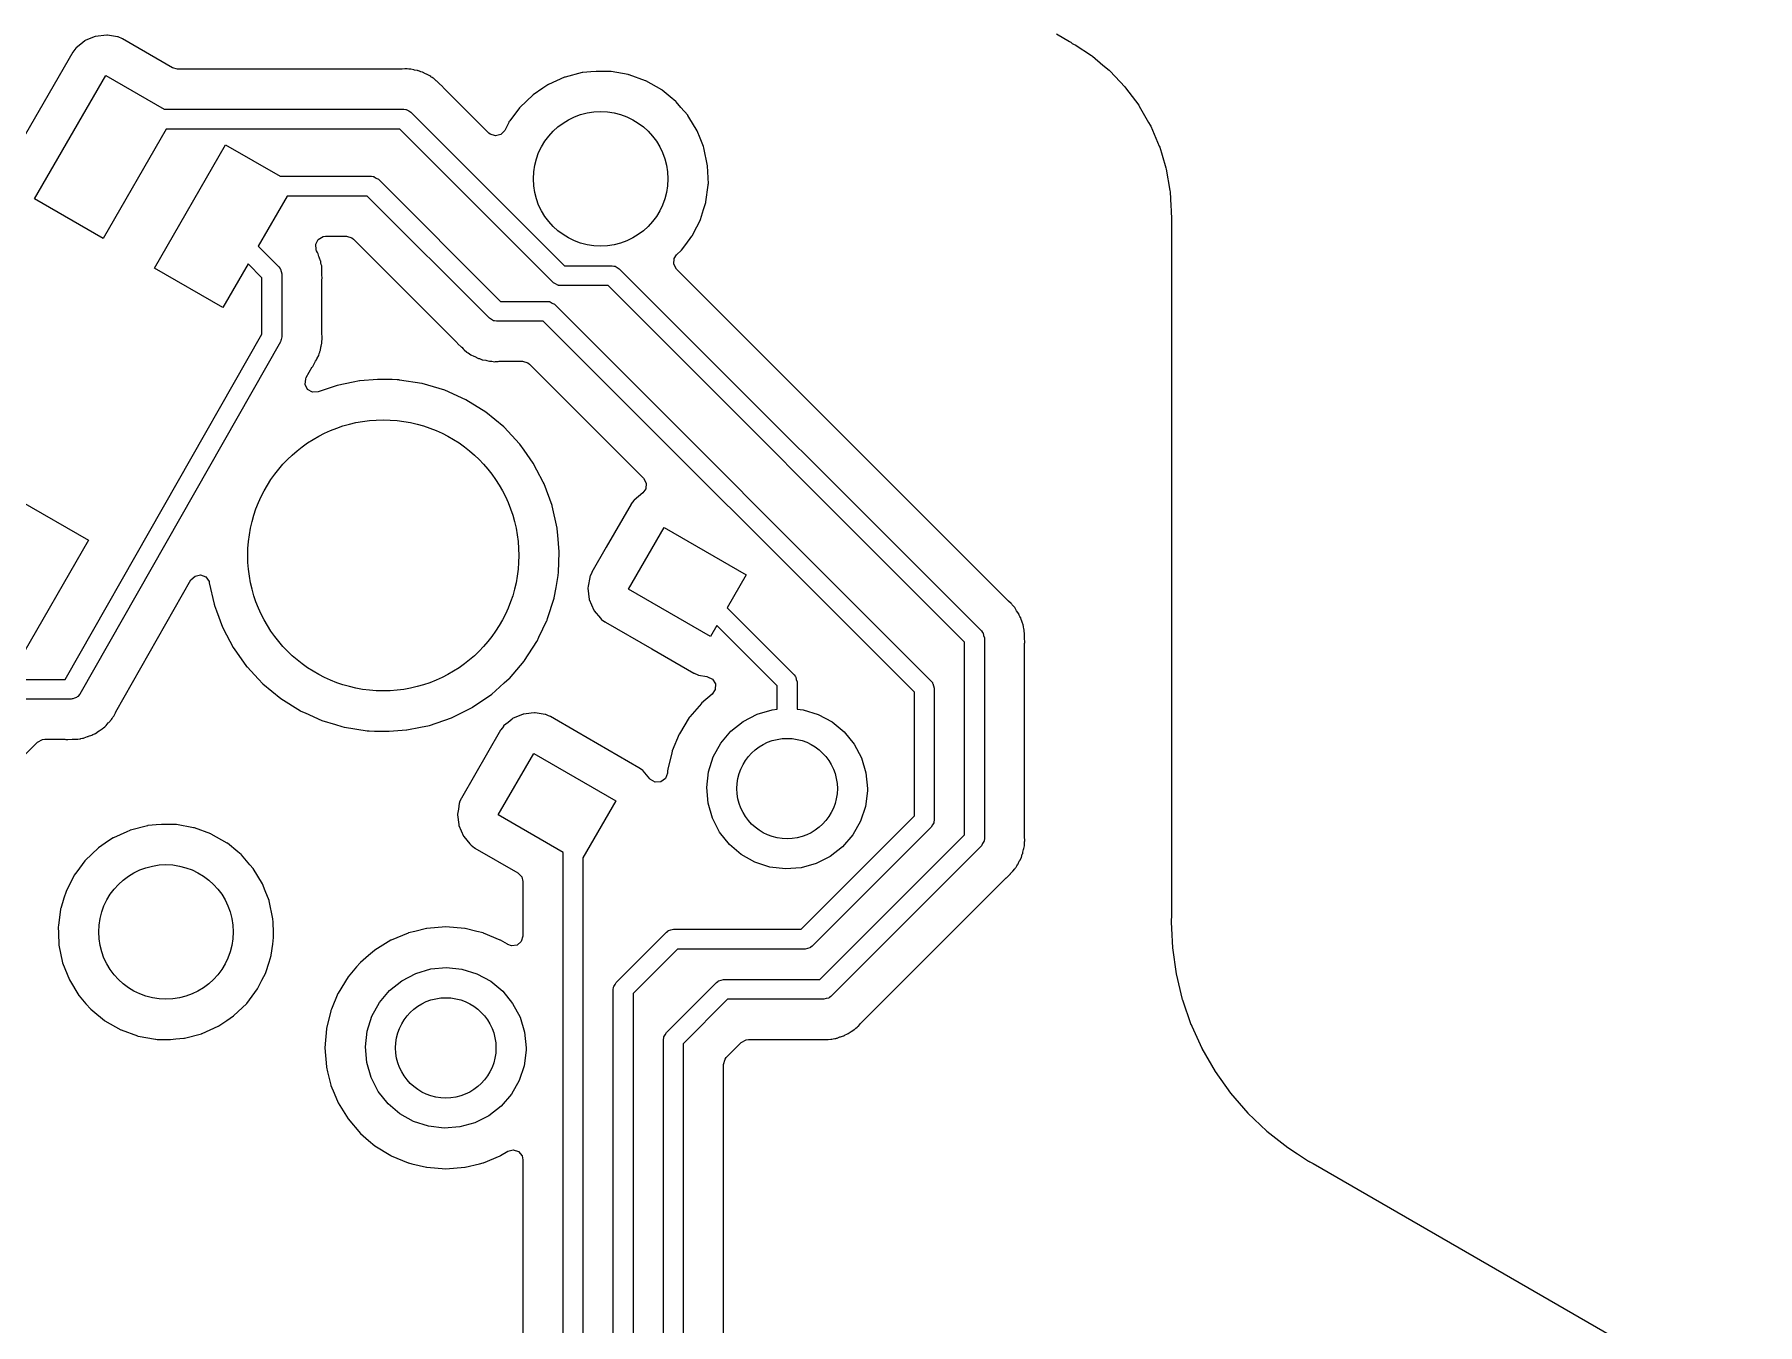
# Model space of a CAD drawing. Extents: x 189 to 319, y -167 to -61.
# Drawn here: x 272.59 to 294.39, y -99.49 to -83.17 of the extents above; entities that cross this region are included whole.
import ezdxf

# ---------------------------------------------------------------- set-up
doc = ezdxf.new("R2010")
doc.units = 0
doc.layers.add('BLACK', color=7, linetype='CONTINUOUS')

msp = doc.modelspace()

# ---------------------------------------------------------------- linework, layer by layer
at = {"layer": 'BLACK', "linetype": 'CONTINUOUS'}
for p, q in [((273.222, -83.2525), (273.172, -83.294)), ((273.23, -83.2489), (273.222, -83.2525)), ((273.341, -83.2017), (273.23, -83.2489)), ((273.23, -83.2489), (273.23, -83.2489)), ((273.356, -83.1952), (273.341, -83.2017)), ((273.501, -83.1778), (273.356, -83.1952)), ((273.509, -83.1793), (273.501, -83.1778)), ((273.636, -83.2004), (273.509, -83.1793)), ((273.509, -83.1793), (273.509, -83.1793)), ((273.644, -83.2017), (273.636, -83.2004)), ((273.636, -83.2004), (273.636, -83.2004)), ((273.701, -83.227), (273.644, -83.2017)), ((274.333, -83.5915), (273.701, -83.227)), ((285.519, -83.1636), (285.683, -83.2585)), ((285.683, -83.2585), (285.699, -83.2694)), ((285.699, -83.2694), (285.718, -83.2845)), ((273.073, -83.3955), (272.22, -84.8717)), ((273.11, -83.345), (273.073, -83.3955)), ((273.116, -83.34), (273.11, -83.345)), ((273.172, -83.294), (273.116, -83.34)), ((273.116, -83.34), (273.116, -83.34)), ((285.718, -83.2845), (285.726, -83.2879)), ((285.726, -83.2879), (285.726, -83.2879)), ((285.726, -83.2879), (285.734, -83.2913)), ((285.734, -83.2913), (285.755, -83.3024)), ((285.755, -83.3024), (285.962, -83.4383)), ((285.962, -83.4383), (285.974, -83.4471)), ((285.974, -83.4471), (286.105, -83.5574)), ((272.589, -85.2503), (273.489, -83.6914)), ((273.489, -83.6914), (274.226, -84.1169)), ((274.396, -83.6084), (274.333, -83.5915)), ((277.226, -83.6084), (274.396, -83.6084)), ((277.238, -83.6078), (277.226, -83.6084)), ((277.274, -83.6044), (277.238, -83.6078)), ((277.282, -83.6037), (277.274, -83.6044)), ((277.29, -83.6049), (277.282, -83.6037)), ((277.302, -83.6068), (277.29, -83.6049)), ((277.322, -83.6084), (277.302, -83.6068)), ((277.342, -83.6084), (277.322, -83.6084)), ((277.35, -83.6104), (277.342, -83.6084)), ((277.385, -83.6194), (277.35, -83.6104)), ((277.35, -83.6104), (277.35, -83.6104)), ((277.396, -83.6218), (277.385, -83.6194)), ((277.432, -83.6275), (277.396, -83.6218)), ((277.44, -83.6287), (277.432, -83.6275)), ((277.432, -83.6275), (277.432, -83.6275)), ((277.447, -83.6319), (277.44, -83.6287)), ((277.459, -83.6368), (277.447, -83.6319)), ((277.447, -83.6319), (277.447, -83.6319)), ((277.477, -83.6432), (277.459, -83.6368)), ((277.497, -83.6482), (277.477, -83.6432)), ((277.536, -83.6695), (277.497, -83.6482)), ((277.546, -83.6747), (277.536, -83.6695)), ((277.58, -83.6891), (277.546, -83.6747)), ((277.587, -83.6923), (277.58, -83.6891)), ((277.58, -83.6891), (277.58, -83.6891)), ((277.603, -83.7043), (277.587, -83.6923)), ((277.603, -83.7047), (277.603, -83.7043)), ((277.62, -83.7155), (277.603, -83.7047)), ((277.63, -83.7215), (277.62, -83.7155)), ((279.292, -83.7122), (279.091, -83.8026)), ((279.297, -83.71), (279.292, -83.7122)), ((279.292, -83.7122), (279.292, -83.7122)), ((279.302, -83.7087), (279.297, -83.71)), ((279.515, -83.6534), (279.302, -83.7087)), ((279.302, -83.7087), (279.302, -83.7087)), ((279.52, -83.6521), (279.515, -83.6534)), ((279.515, -83.6534), (279.515, -83.6534)), ((279.525, -83.6516), (279.52, -83.6521)), ((279.625, -83.6431), (279.525, -83.6516)), ((279.525, -83.6516), (279.525, -83.6516)), ((279.692, -83.6375), (279.625, -83.6431)), ((279.854, -83.6375), (279.692, -83.6375)), ((279.856, -83.6375), (279.854, -83.6375)), ((279.861, -83.6378), (279.856, -83.6375)), ((279.856, -83.6375), (279.856, -83.6375)), ((279.878, -83.6386), (279.861, -83.6378)), ((279.882, -83.6393), (279.878, -83.6386)), ((280.1, -83.6787), (279.882, -83.6393)), ((279.882, -83.6393), (279.882, -83.6393)), ((280.105, -83.6797), (280.1, -83.6787)), ((280.1, -83.6787), (280.1, -83.6787)), ((280.11, -83.6815), (280.105, -83.6797)), ((280.317, -83.7565), (280.11, -83.6815)), ((280.11, -83.6815), (280.11, -83.6815)), ((286.105, -83.5574), (286.185, -83.6239)), ((286.185, -83.6239), (286.195, -83.634)), ((286.195, -83.634), (286.384, -83.8341)), ((277.637, -83.7253), (277.63, -83.7215)), ((277.63, -83.7215), (277.63, -83.7215)), ((277.643, -83.7307), (277.637, -83.7253)), ((277.67, -83.7556), (277.643, -83.7307)), ((277.679, -83.7633), (277.67, -83.7556)), ((277.682, -83.7658), (277.679, -83.7633)), ((277.702, -83.7855), (277.682, -83.7658)), ((277.704, -83.7882), (277.702, -83.7855)), ((277.754, -83.8349), (277.704, -83.7882)), ((277.758, -83.8414), (277.754, -83.8349)), ((277.766, -83.8496), (277.758, -83.8414)), ((278.334, -84.4181), (277.766, -83.8496)), ((278.895, -83.9336), (278.728, -84.0928)), ((279.02, -83.8496), (278.895, -83.9336)), ((279.082, -83.8077), (279.02, -83.8496)), ((279.086, -83.8048), (279.082, -83.8077)), ((279.082, -83.8077), (279.082, -83.8077)), ((279.091, -83.8026), (279.086, -83.8048)), ((280.322, -83.7584), (280.317, -83.7565)), ((280.317, -83.7565), (280.317, -83.7565)), ((280.523, -83.8725), (280.322, -83.7584)), ((280.527, -83.8759), (280.523, -83.8725)), ((280.63, -83.96), (280.527, -83.8759)), ((280.527, -83.8759), (280.527, -83.8759)), ((286.384, -83.8341), (286.393, -83.8453)), ((286.393, -83.8453), (286.558, -84.066)), ((274.226, -84.1169), (277.262, -84.1169)), ((277.262, -84.1169), (277.284, -84.1201)), ((277.284, -84.1201), (277.289, -84.1198)), ((277.289, -84.1198), (277.291, -84.1211)), ((277.291, -84.1211), (277.298, -84.122)), ((277.298, -84.122), (277.323, -84.1387)), ((277.323, -84.1387), (277.35, -84.1535)), ((277.35, -84.1535), (279.294, -86.0973)), ((278.725, -84.0971), (278.603, -84.2617)), ((278.728, -84.0928), (278.725, -84.0971)), ((280.701, -84.0188), (280.63, -83.96)), ((280.705, -84.0228), (280.701, -84.0188)), ((280.765, -84.0928), (280.705, -84.0228)), ((280.705, -84.0228), (280.705, -84.0228)), ((280.852, -84.193), (280.765, -84.0928)), ((286.558, -84.066), (286.566, -84.0782)), ((286.566, -84.0782), (286.684, -84.2827)), ((274.254, -84.3669), (273.455, -85.7503)), ((277.21, -84.3669), (274.254, -84.3669)), ((279.154, -86.3107), (277.21, -84.3669)), ((278.588, -84.2827), (278.536, -84.3861)), ((278.59, -84.2779), (278.588, -84.2827)), ((278.603, -84.2617), (278.59, -84.2779)), ((280.855, -84.1976), (280.852, -84.193)), ((280.867, -84.2176), (280.855, -84.1976)), ((280.855, -84.1976), (280.855, -84.1976)), ((280.972, -84.3902), (280.867, -84.2176)), ((286.684, -84.2827), (286.703, -84.3165)), ((286.703, -84.3165), (286.71, -84.3296)), ((286.71, -84.3296), (286.819, -84.5822)), ((274.104, -86.1253), (275.004, -84.5664)), ((275.004, -84.5664), (275.695, -84.965)), ((278.351, -84.432), (278.334, -84.4181)), ((278.418, -84.4548), (278.351, -84.432)), ((278.487, -84.4377), (278.418, -84.4548)), ((278.536, -84.3861), (278.487, -84.4377)), ((281.009, -84.4836), (280.972, -84.3902)), ((281.051, -84.5889), (281.009, -84.4836)), ((281.057, -84.6048), (281.051, -84.5889)), ((286.819, -84.5822), (286.824, -84.596)), ((281.104, -84.8306), (281.057, -84.6048)), ((286.824, -84.596), (286.855, -84.6988)), ((286.855, -84.6988), (286.903, -84.8595)), ((275.695, -84.965), (276.85, -84.965)), ((276.85, -84.965), (276.872, -84.9682)), ((276.872, -84.9682), (276.876, -84.9679)), ((276.876, -84.9679), (276.879, -84.9692)), ((276.879, -84.9692), (276.885, -84.9701)), ((276.885, -84.9701), (276.911, -84.9868)), ((276.911, -84.9868), (276.938, -85.0016)), ((276.938, -85.0016), (278.483, -86.5468)), ((281.113, -85.0611), (281.104, -84.8306)), ((286.903, -84.8595), (286.903, -84.8595)), ((286.903, -84.8595), (286.906, -84.8738)), ((286.906, -84.8738), (286.954, -85.1447)), ((275.785, -85.215), (275.418, -85.8498)), ((276.798, -85.215), (275.785, -85.215)), ((278.343, -86.7602), (276.798, -85.215)), ((281.082, -85.2898), (281.111, -85.0755)), ((281.111, -85.0755), (281.112, -85.0664)), ((281.112, -85.0664), (281.113, -85.0611)), ((281.112, -85.0664), (281.112, -85.0664)), ((286.954, -85.1447), (286.954, -85.1447)), ((286.954, -85.1447), (286.956, -85.1593)), ((286.956, -85.1593), (286.966, -85.34)), ((273.455, -85.7503), (272.589, -85.2503)), ((281.014, -85.5101), (281.053, -85.3837)), ((281.053, -85.3837), (281.081, -85.2949)), ((281.081, -85.2949), (281.082, -85.2898)), ((281.081, -85.2949), (281.081, -85.2949)), ((286.966, -85.34), (286.97, -85.399)), ((286.968, -85.4257), (286.967, -85.435)), ((286.967, -85.435), (286.968, -85.4439)), ((286.97, -85.399), (286.968, -85.4257)), ((286.968, -85.4439), (286.968, -85.4439)), ((286.968, -85.4439), (286.971, -85.4665)), ((280.91, -85.7158), (280.966, -85.6046)), ((280.966, -85.6046), (281.012, -85.5149)), ((281.012, -85.5149), (281.014, -85.5101)), ((281.012, -85.5149), (281.012, -85.5149)), ((286.971, -85.4665), (286.972, -85.4828)), ((286.972, -85.4828), (286.972, -94.3412)), ((275.418, -85.8498), (275.678, -86.11)), ((276.145, -85.8252), (276.178, -85.7622)), ((276.152, -85.8959), (276.145, -85.8252)), ((276.157, -85.9096), (276.152, -85.8959)), ((276.178, -85.7622), (276.239, -85.7269)), ((276.239, -85.7269), (276.269, -85.7235)), ((276.269, -85.7235), (276.535, -85.7235)), ((276.535, -85.7235), (276.603, -85.7435)), ((276.603, -85.7435), (276.624, -85.7604)), ((276.624, -85.7604), (277.928, -87.064)), ((280.772, -85.9009), (280.827, -85.8272)), ((280.827, -85.8272), (280.906, -85.7201)), ((280.906, -85.7201), (280.91, -85.7158)), ((280.906, -85.7201), (280.906, -85.7201)), ((275.289, -86.0739), (274.97, -86.6253)), ((275.465, -86.2502), (275.289, -86.0739)), ((275.678, -86.11), (275.692, -86.1278)), ((276.166, -85.9274), (276.157, -85.9096)), ((276.176, -85.9448), (276.166, -85.9274)), ((276.186, -85.9783), (276.176, -85.9448)), ((276.188, -85.9873), (276.186, -85.9783)), ((276.192, -85.9985), (276.188, -85.9873)), ((276.206, -86.0322), (276.192, -85.9985)), ((276.208, -86.0396), (276.206, -86.0322)), ((276.209, -86.0474), (276.208, -86.0396)), ((276.211, -86.0597), (276.209, -86.0474)), ((276.215, -86.079), (276.211, -86.0597)), ((276.221, -86.0985), (276.215, -86.079)), ((276.221, -86.1064), (276.221, -86.0985)), ((276.222, -86.1427), (276.221, -86.1064)), ((279.294, -86.0973), (279.897, -86.0973)), ((279.897, -86.0973), (279.919, -86.1005)), ((279.919, -86.1005), (279.924, -86.1001)), ((279.924, -86.1001), (279.926, -86.1015)), ((279.926, -86.1015), (279.933, -86.1024)), ((279.933, -86.1024), (279.959, -86.1191)), ((280.675, -86.0763), (280.681, -86.0055)), ((280.709, -86.1386), (280.675, -86.0763)), ((280.681, -86.0055), (280.712, -85.9583)), ((280.712, -85.9583), (280.772, -85.9009)), ((274.97, -86.6253), (274.104, -86.1253)), ((275.465, -86.9619), (275.465, -86.2502)), ((275.692, -86.1278), (275.695, -86.1309)), ((275.695, -86.1309), (275.696, -86.1336)), ((275.696, -86.1336), (275.7, -86.1387)), ((275.7, -86.1387), (275.706, -86.1688)), ((275.706, -86.1688), (275.715, -86.1984)), ((275.715, -86.1984), (275.715, -86.995)), ((276.223, -86.1545), (276.222, -86.1427)), ((276.224, -86.1585), (276.223, -86.1545)), ((276.224, -86.1864), (276.224, -86.1585)), ((276.224, -86.1904), (276.224, -86.1864)), ((276.224, -86.2084), (276.224, -86.1904)), ((276.226, -86.2585), (276.224, -86.2084)), ((276.224, -86.266), (276.226, -86.2585)), ((276.224, -86.2771), (276.224, -86.266)), ((276.224, -86.953), (276.224, -86.2771)), ((279.181, -86.3254), (279.154, -86.3107)), ((279.207, -86.3421), (279.181, -86.3254)), ((279.959, -86.1191), (279.986, -86.1339)), ((279.986, -86.1339), (284.568, -90.7166)), ((284.903, -90.3317), (280.709, -86.1386)), ((278.483, -86.5468), (279.077, -86.5468)), ((279.077, -86.5468), (279.099, -86.55)), ((279.099, -86.55), (279.103, -86.5497)), ((279.103, -86.5497), (279.106, -86.551)), ((279.106, -86.551), (279.112, -86.5519)), ((279.112, -86.5519), (279.138, -86.5686)), ((279.213, -86.3431), (279.207, -86.3421)), ((279.216, -86.3444), (279.213, -86.3431)), ((279.22, -86.3441), (279.216, -86.3444)), ((279.242, -86.3473), (279.22, -86.3441)), ((279.846, -86.3473), (279.242, -86.3473)), ((284.355, -90.8568), (279.846, -86.3473)), ((278.37, -86.775), (278.343, -86.7602)), ((279.138, -86.5686), (279.165, -86.5834)), ((279.165, -86.5834), (283.933, -91.3516)), ((272.977, -91.3281), (275.465, -86.9619)), ((276.224, -86.9669), (276.224, -86.953)), ((276.226, -86.9845), (276.224, -86.9669)), ((276.228, -87.0047), (276.226, -86.9845)), ((278.396, -86.7917), (278.37, -86.775)), ((278.402, -86.7926), (278.396, -86.7917)), ((278.405, -86.7939), (278.402, -86.7926)), ((278.409, -86.7936), (278.405, -86.7939)), ((278.432, -86.7968), (278.409, -86.7936)), ((279.025, -86.7968), (278.432, -86.7968)), ((283.72, -91.4918), (279.025, -86.7968)), ((275.699, -87.0569), (273.159, -91.515)), ((275.702, -87.0427), (275.699, -87.0569)), ((275.71, -87.0305), (275.702, -87.0427)), ((275.715, -86.995), (275.71, -87.0305)), ((276.184, -87.2301), (276.19, -87.2044)), ((276.19, -87.2044), (276.196, -87.1876)), ((276.196, -87.1876), (276.198, -87.183)), ((276.198, -87.183), (276.206, -87.1632)), ((276.206, -87.1632), (276.211, -87.1255)), ((276.211, -87.1255), (276.214, -87.1119)), ((276.214, -87.1119), (276.224, -87.075)), ((276.224, -87.0486), (276.225, -87.0309)), ((276.224, -87.075), (276.224, -87.0486)), ((276.225, -87.0309), (276.227, -87.0126)), ((276.227, -87.0126), (276.228, -87.0047)), ((276.227, -87.0126), (276.227, -87.0126)), ((277.928, -87.064), (277.935, -87.0723)), ((277.935, -87.0723), (277.94, -87.0788)), ((277.94, -87.0788), (277.945, -87.0842)), ((277.945, -87.0842), (277.989, -87.1255)), ((277.989, -87.1255), (277.992, -87.1282)), ((277.992, -87.1282), (278.012, -87.1479)), ((278.012, -87.1479), (278.015, -87.1504)), ((278.015, -87.1504), (278.024, -87.1581)), ((278.024, -87.1581), (278.056, -87.1884)), ((278.056, -87.1884), (278.063, -87.1922)), ((278.063, -87.1922), (278.074, -87.1981)), ((278.074, -87.1981), (278.09, -87.209)), ((276.025, -87.5112), (276.101, -87.3769)), ((276.101, -87.3769), (276.104, -87.3731)), ((276.104, -87.3731), (276.107, -87.3703)), ((276.107, -87.3703), (276.142, -87.3052)), ((276.142, -87.3052), (276.143, -87.3036)), ((276.143, -87.3033), (276.154, -87.285)), ((276.143, -87.3036), (276.143, -87.3033)), ((276.154, -87.285), (276.158, -87.2774)), ((276.158, -87.2774), (276.16, -87.274)), ((276.158, -87.2774), (276.158, -87.2774)), ((276.16, -87.274), (276.162, -87.2706)), ((276.162, -87.2706), (276.164, -87.2659)), ((276.164, -87.2659), (276.184, -87.2301)), ((278.09, -87.209), (278.106, -87.2214)), ((278.106, -87.2214), (278.147, -87.239)), ((278.147, -87.239), (278.158, -87.2442)), ((278.158, -87.2442), (278.196, -87.2655)), ((278.196, -87.2655), (278.204, -87.2675)), ((278.204, -87.2675), (278.204, -87.2675)), ((278.204, -87.2675), (278.216, -87.2705)), ((278.216, -87.2705), (278.235, -87.2769)), ((278.235, -87.2769), (278.253, -87.285)), ((278.253, -87.285), (278.261, -87.2862)), ((278.261, -87.2862), (278.261, -87.2862)), ((278.261, -87.2862), (278.297, -87.2919)), ((278.297, -87.2919), (278.309, -87.2943)), ((278.309, -87.2943), (278.344, -87.3033)), ((278.344, -87.3033), (278.351, -87.3053)), ((278.351, -87.3053), (278.372, -87.3053)), ((278.372, -87.3053), (278.391, -87.3069)), ((278.391, -87.3069), (278.411, -87.31)), ((278.411, -87.31), (278.419, -87.3093)), ((278.419, -87.3093), (278.425, -87.3088)), ((278.425, -87.3088), (278.455, -87.3059)), ((278.455, -87.3059), (278.467, -87.3053)), ((278.467, -87.3053), (278.762, -87.3053)), ((278.762, -87.3053), (278.83, -87.3253)), ((278.83, -87.3253), (278.851, -87.3422)), ((278.851, -87.3422), (280.292, -88.7832)), ((276.011, -87.5972), (276.018, -87.5266)), ((276.043, -87.6604), (276.011, -87.5972)), ((276.018, -87.5266), (276.025, -87.5112)), ((276.416, -87.61), (276.314, -87.645)), ((276.619, -87.5691), (276.416, -87.61)), ((276.701, -87.5524), (276.619, -87.5691)), ((276.705, -87.5516), (276.701, -87.5524)), ((276.701, -87.5524), (276.701, -87.5524)), ((276.925, -87.537), (276.705, -87.5516)), ((277.11, -87.537), (276.925, -87.537)), ((277.111, -87.5371), (277.11, -87.537)), ((277.177, -87.5401), (277.111, -87.5371)), ((277.111, -87.5371), (277.111, -87.5371)), ((277.202, -87.5412), (277.177, -87.5401)), ((277.205, -87.5417), (277.202, -87.5412)), ((277.489, -87.5867), (277.205, -87.5417)), ((277.205, -87.5417), (277.205, -87.5417)), ((277.494, -87.5874), (277.489, -87.5867)), ((277.489, -87.5867), (277.489, -87.5867)), ((277.777, -87.6718), (277.494, -87.5874)), ((276.105, -87.696), (276.043, -87.6604)), ((276.175, -87.6927), (276.105, -87.696)), ((276.314, -87.645), (276.175, -87.6927)), ((278.046, -87.7928), (277.777, -87.6718)), ((278.297, -87.9484), (278.046, -87.7928)), ((278.525, -88.1359), (278.297, -87.9484)), ((278.528, -88.1389), (278.525, -88.1359)), ((278.724, -88.3488), (278.528, -88.1389)), ((278.727, -88.3519), (278.724, -88.3488)), ((278.724, -88.3488), (278.724, -88.3488)), ((278.729, -88.3553), (278.727, -88.3519)), ((278.781, -88.4289), (278.729, -88.3553)), ((278.729, -88.3553), (278.729, -88.3553)), ((278.898, -88.5926), (278.781, -88.4289)), ((278.944, -88.681), (278.898, -88.5926)), ((279.025, -88.8339), (278.944, -88.681)), ((279.035, -88.8538), (279.025, -88.8339)), ((279.137, -89.1309), (279.035, -88.8538)), ((280.321, -88.9163), (280.283, -88.9696)), ((280.292, -88.7832), (280.326, -88.8455)), ((280.326, -88.8455), (280.321, -88.9163)), ((272.404, -89.0697), (273.27, -89.5697)), ((279.138, -89.135), (279.137, -89.1309)), ((279.201, -89.4151), (279.138, -89.135)), ((279.138, -89.135), (279.138, -89.135)), ((280.135, -89.1135), (279.822, -89.655)), ((280.136, -89.1105), (280.135, -89.1134)), ((280.135, -89.1134), (280.135, -89.1135)), ((280.138, -89.1078), (280.136, -89.1105)), ((280.169, -89.0664), (280.138, -89.1078)), ((280.138, -89.1078), (280.138, -89.1078)), ((280.173, -89.06), (280.169, -89.0664)), ((280.169, -89.0664), (280.169, -89.0664)), ((280.283, -88.9696), (280.173, -89.06)), ((273.27, -89.5697), (272.37, -91.1286)), ((279.202, -89.4192), (279.201, -89.4151)), ((279.202, -89.4233), (279.202, -89.4192)), ((279.209, -89.5058), (279.202, -89.4233)), ((279.227, -89.7133), (279.209, -89.5058)), ((280.103, -90.1859), (280.553, -89.4064)), ((280.553, -89.4064), (281.592, -90.0064)), ((279.216, -89.9764), (279.227, -89.7175)), ((279.227, -89.7175), (279.227, -89.7133)), ((279.227, -89.7175), (279.227, -89.7175)), ((279.822, -89.655), (279.638, -89.9733)), ((274.567, -90.0705), (274.618, -90.0212)), ((274.618, -90.0212), (274.688, -90.0074)), ((274.688, -90.0074), (274.754, -90.0334)), ((274.754, -90.0334), (274.795, -90.091)), ((279.186, -90.1653), (279.213, -90.0125)), ((279.213, -90.0125), (279.214, -90.0083)), ((279.213, -90.0125), (279.213, -90.0125)), ((279.214, -90.0083), (279.216, -89.9764)), ((279.612, -90.0383), (279.593, -90.151)), ((279.613, -90.0305), (279.612, -90.0383)), ((279.612, -90.0383), (279.612, -90.0383)), ((279.616, -90.0233), (279.613, -90.0305)), ((279.637, -89.9764), (279.616, -90.0233)), ((279.616, -90.0233), (279.616, -90.0233)), ((279.638, -89.9733), (279.637, -89.9764)), ((281.592, -90.0064), (281.351, -90.4233)), ((273.615, -91.7409), (274.567, -90.0705)), ((274.795, -90.091), (274.799, -90.1054)), ((274.799, -90.1054), (274.86, -90.3788)), ((279.162, -90.299), (279.186, -90.1653)), ((279.593, -90.151), (279.589, -90.1742)), ((279.589, -90.1742), (279.607, -90.3188)), ((281.142, -90.7859), (280.103, -90.1859)), ((274.86, -90.3788), (274.863, -90.389)), ((274.863, -90.389), (274.864, -90.393)), ((274.864, -90.393), (274.864, -90.393)), ((274.864, -90.393), (274.889, -90.4616)), ((274.889, -90.4616), (274.965, -90.6662)), ((279.078, -90.5591), (279.161, -90.303)), ((279.161, -90.303), (279.162, -90.299)), ((279.161, -90.303), (279.161, -90.303)), ((279.607, -90.3188), (279.664, -90.4528)), ((279.664, -90.4528), (279.67, -90.4597)), ((279.67, -90.4597), (279.67, -90.4597)), ((279.67, -90.4597), (279.748, -90.5548)), ((281.351, -90.4233), (282.198, -91.2699)), ((284.911, -90.3397), (284.903, -90.3317)), ((284.945, -90.3679), (284.911, -90.3397)), ((284.952, -90.3764), (284.945, -90.3679)), ((284.957, -90.3843), (284.952, -90.3764)), ((284.97, -90.3993), (284.957, -90.3843)), ((284.985, -90.4136), (284.97, -90.3993)), ((284.989, -90.4205), (284.985, -90.4136)), ((285.007, -90.4517), (284.989, -90.4205)), ((285.014, -90.4616), (285.007, -90.4517)), ((285.04, -90.4974), (285.014, -90.4616)), ((274.965, -90.6662), (274.967, -90.6699)), ((274.967, -90.6699), (274.967, -90.6699)), ((274.967, -90.6699), (275.017, -90.7651)), ((278.97, -90.7931), (279.07, -90.584)), ((279.07, -90.584), (279.072, -90.5802)), ((279.072, -90.5802), (279.078, -90.5591)), ((279.748, -90.5548), (279.756, -90.5652)), ((279.756, -90.5652), (279.763, -90.5699)), ((279.763, -90.5699), (279.763, -90.5699)), ((279.763, -90.5699), (279.804, -90.6002)), ((279.804, -90.6002), (279.804, -90.6002)), ((279.804, -90.6002), (279.807, -90.6022)), ((279.807, -90.6022), (279.81, -90.6039)), ((279.81, -90.6039), (279.81, -90.6039)), ((279.81, -90.6039), (280.399, -90.9443)), ((281.222, -90.6475), (281.142, -90.7859)), ((281.985, -91.4101), (281.222, -90.6475)), ((285.042, -90.5048), (285.04, -90.4974)), ((285.047, -90.5162), (285.042, -90.5048)), ((285.042, -90.5048), (285.042, -90.5048)), ((285.056, -90.534), (285.047, -90.5162)), ((285.062, -90.5446), (285.056, -90.534)), ((285.066, -90.5514), (285.062, -90.5446)), ((285.062, -90.5446), (285.062, -90.5446)), ((285.072, -90.572), (285.066, -90.5514)), ((285.078, -90.5939), (285.072, -90.572)), ((285.082, -90.6051), (285.078, -90.5939)), ((285.095, -90.638), (285.082, -90.6051)), ((285.098, -90.6462), (285.095, -90.638)), ((285.099, -90.6541), (285.098, -90.6462)), ((285.101, -90.6663), (285.099, -90.6541)), ((285.105, -90.6857), (285.101, -90.6663)), ((285.111, -90.7051), (285.105, -90.6857)), ((275.017, -90.7651), (275.102, -90.9274)), ((278.786, -91.0911), (278.943, -90.8504)), ((278.943, -90.8504), (278.945, -90.8469)), ((278.943, -90.8504), (278.943, -90.8504)), ((278.945, -90.8469), (278.97, -90.7931)), ((284.355, -93.2932), (284.355, -90.8568)), ((284.568, -90.7166), (284.582, -90.7344)), ((284.582, -90.7344), (284.585, -90.7375)), ((284.585, -90.7375), (284.586, -90.7402)), ((284.586, -90.7402), (284.59, -90.7454)), ((284.59, -90.7454), (284.596, -90.7755)), ((284.596, -90.7755), (284.605, -90.805)), ((284.605, -90.805), (284.605, -93.345)), ((285.111, -90.718), (285.111, -90.7051)), ((285.112, -90.7493), (285.111, -90.718)), ((285.113, -90.7611), (285.112, -90.7493)), ((285.113, -90.7651), (285.113, -90.7611)), ((285.113, -90.7931), (285.113, -90.7651)), ((285.114, -90.797), (285.113, -90.7931)), ((285.113, -90.8838), (285.114, -90.8726)), ((285.113, -93.3092), (285.113, -90.8838)), ((285.116, -90.8651), (285.114, -90.797)), ((285.114, -90.8726), (285.116, -90.8651)), ((275.102, -90.9274), (275.144, -90.9858)), ((275.144, -90.9858), (275.271, -91.1647)), ((278.595, -91.3157), (278.781, -91.0978)), ((278.781, -91.0978), (278.784, -91.0946)), ((278.781, -91.0978), (278.781, -91.0978)), ((278.784, -91.0946), (278.786, -91.0911)), ((278.786, -91.0911), (278.786, -91.0911)), ((280.399, -90.9443), (280.929, -91.2503)), ((272.402, -91.3281), (272.977, -91.3281)), ((275.271, -91.1647), (275.271, -91.1647)), ((275.271, -91.1647), (275.273, -91.1681)), ((275.273, -91.1681), (275.276, -91.1712)), ((275.276, -91.1712), (275.276, -91.1712)), ((275.276, -91.1712), (275.42, -91.3254)), ((275.42, -91.3254), (275.475, -91.3841)), ((278.53, -91.3739), (278.592, -91.3188)), ((278.592, -91.3188), (278.595, -91.3157)), ((280.929, -91.2503), (280.933, -91.2517)), ((280.933, -91.2517), (280.979, -91.2724)), ((280.979, -91.2724), (280.979, -91.2724)), ((280.979, -91.2724), (280.987, -91.2755)), ((280.987, -91.2755), (281.092, -91.2931)), ((281.092, -91.2931), (281.101, -91.2945)), ((281.101, -91.2945), (281.165, -91.3254)), ((281.165, -91.3254), (281.202, -91.386)), ((282.198, -91.2699), (282.211, -91.2878)), ((282.211, -91.2878), (282.215, -91.2908)), ((282.215, -91.2908), (282.216, -91.2935)), ((282.216, -91.2935), (282.219, -91.2987)), ((282.219, -91.2987), (282.226, -91.3288)), ((282.226, -91.3288), (282.235, -91.3583)), ((273.095, -91.5649), (273.074, -91.5758)), ((273.118, -91.5583), (273.095, -91.5649)), ((273.126, -91.549), (273.118, -91.5583)), ((273.137, -91.5433), (273.126, -91.549)), ((273.159, -91.515), (273.137, -91.5433)), ((275.475, -91.3841), (275.703, -91.5716)), ((278.127, -91.6817), (278.372, -91.5157)), ((278.372, -91.5157), (278.42, -91.4728)), ((278.42, -91.4728), (278.53, -91.3739)), ((281.162, -91.5146), (281.028, -91.6287)), ((281.2, -91.457), (281.162, -91.5146)), ((281.202, -91.386), (281.2, -91.457)), ((281.985, -91.706), (281.985, -91.4101)), ((282.235, -91.3583), (282.235, -91.7064)), ((283.72, -93.0559), (283.72, -91.4918)), ((283.933, -91.3516), (283.947, -91.3694)), ((283.947, -91.3694), (283.95, -91.3725)), ((283.95, -91.3725), (283.951, -91.3752)), ((283.951, -91.3752), (283.955, -91.3804)), ((283.955, -91.3804), (283.961, -91.4105)), ((283.961, -91.4105), (283.97, -91.44)), ((283.97, -91.44), (283.97, -93.1077)), ((273.05, -91.5781), (272.454, -91.5781)), ((273.062, -91.5746), (273.05, -91.5781)), ((273.074, -91.5758), (273.062, -91.5746)), ((273.589, -91.7953), (273.611, -91.7497)), ((273.611, -91.7497), (273.615, -91.7409)), ((275.703, -91.5716), (275.954, -91.7272)), ((275.954, -91.7272), (275.958, -91.7289)), ((275.958, -91.7289), (275.958, -91.7289)), ((275.958, -91.7289), (276.01, -91.7522)), ((276.01, -91.7522), (276.223, -91.8482)), ((277.863, -91.8139), (278.033, -91.7289)), ((278.033, -91.7289), (278.124, -91.6835)), ((278.124, -91.6835), (278.127, -91.6817)), ((278.124, -91.6835), (278.124, -91.6835)), ((278.77, -91.7681), (278.636, -91.8254)), ((278.779, -91.767), (278.77, -91.7681)), ((278.87, -91.756), (278.779, -91.767)), ((278.779, -91.767), (278.779, -91.767)), ((278.914, -91.7507), (278.87, -91.756)), ((278.923, -91.7522), (278.914, -91.7507)), ((279.05, -91.7733), (278.923, -91.7522)), ((278.923, -91.7522), (278.923, -91.7522)), ((279.058, -91.7746), (279.05, -91.7733)), ((279.05, -91.7733), (279.05, -91.7733)), ((279.065, -91.7778), (279.058, -91.7746)), ((279.089, -91.7881), (279.065, -91.7778)), ((279.065, -91.7778), (279.065, -91.7778)), ((281.025, -91.6324), (280.878, -91.8042)), ((281.028, -91.6287), (281.025, -91.6324)), ((281.553, -91.8598), (281.729, -91.768)), ((281.729, -91.768), (281.919, -91.712)), ((281.919, -91.712), (281.985, -91.706)), ((282.235, -91.7064), (282.314, -91.7148)), ((282.314, -91.7148), (282.503, -91.7734)), ((282.503, -91.7734), (282.678, -91.8677)), ((273.358, -92.0127), (273.398, -91.983)), ((273.398, -91.983), (273.407, -91.9776)), ((273.407, -91.9776), (273.443, -91.9554)), ((273.443, -91.9554), (273.449, -91.9512)), ((273.449, -91.9512), (273.459, -91.9411)), ((273.459, -91.9411), (273.476, -91.9269)), ((273.476, -91.9269), (273.481, -91.9232)), ((273.481, -91.9232), (273.487, -91.9186)), ((273.487, -91.9186), (273.492, -91.9125)), ((273.492, -91.9125), (273.519, -91.8798)), ((273.492, -91.9125), (273.492, -91.9125)), ((273.519, -91.8798), (273.526, -91.8724)), ((273.526, -91.8724), (273.561, -91.8363)), ((273.561, -91.8363), (273.568, -91.824)), ((273.568, -91.824), (273.58, -91.8061)), ((273.58, -91.8061), (273.589, -91.7953)), ((276.223, -91.8482), (276.396, -91.8998)), ((276.396, -91.8998), (276.477, -91.9237)), ((276.477, -91.9237), (276.506, -91.9326)), ((276.506, -91.9326), (276.511, -91.9333)), ((276.511, -91.9333), (276.511, -91.9333)), ((276.511, -91.9333), (276.795, -91.9783)), ((276.795, -91.9783), (276.795, -91.9783)), ((276.795, -91.9783), (276.798, -91.9788)), ((276.798, -91.9788), (276.823, -91.9799)), ((276.823, -91.9799), (276.889, -91.9829)), ((276.889, -91.9829), (276.889, -91.9829)), ((276.889, -91.9829), (276.89, -91.983)), ((276.89, -91.983), (277.075, -91.983)), ((277.075, -91.983), (277.295, -91.9684)), ((277.295, -91.9684), (277.299, -91.9676)), ((277.299, -91.9676), (277.472, -91.9326)), ((277.299, -91.9676), (277.299, -91.9676)), ((277.472, -91.9326), (277.584, -91.91)), ((277.584, -91.91), (277.863, -91.8139)), ((278.485, -91.9713), (278.319, -92.2579)), ((278.486, -91.9684), (278.485, -91.9713)), ((278.485, -91.9713), (278.485, -91.9713)), ((278.488, -91.9656), (278.486, -91.9684)), ((278.519, -91.9243), (278.488, -91.9656)), ((278.488, -91.9656), (278.488, -91.9656)), ((278.523, -91.9179), (278.519, -91.9243)), ((278.519, -91.9243), (278.519, -91.9243)), ((278.579, -91.8724), (278.523, -91.9179)), ((278.629, -91.8311), (278.579, -91.8724)), ((278.636, -91.8254), (278.629, -91.8311)), ((278.629, -91.8311), (278.629, -91.8311)), ((279.115, -91.7999), (279.089, -91.7881)), ((279.45, -91.993), (279.115, -91.7999)), ((280.235, -92.4463), (279.45, -91.993)), ((280.872, -91.8112), (280.747, -92.0158)), ((280.878, -91.8042), (280.872, -91.8112)), ((281.271, -92.136), (281.399, -91.9841)), ((281.399, -91.9841), (281.553, -91.8598)), ((282.678, -91.8677), (282.83, -91.9941)), ((282.83, -91.9941), (282.956, -92.1478)), ((270.292, -94.4589), (272.627, -92.1235)), ((272.627, -92.1235), (272.69, -92.0895)), ((272.69, -92.0895), (272.716, -92.0866)), ((272.716, -92.0866), (272.972, -92.0866)), ((272.972, -92.0866), (272.985, -92.0878)), ((272.985, -92.0878), (272.985, -92.0875)), ((272.985, -92.0875), (272.992, -92.0881)), ((272.992, -92.0881), (273, -92.0897)), ((273, -92.0897), (273.008, -92.0893)), ((273.008, -92.0893), (273.062, -92.0868)), ((273.008, -92.0893), (273.008, -92.0893)), ((273.062, -92.0868), (273.068, -92.0866)), ((273.068, -92.0866), (273.09, -92.0866)), ((273.09, -92.0866), (273.094, -92.0861)), ((273.094, -92.0861), (273.1, -92.0853)), ((273.094, -92.0861), (273.094, -92.0861)), ((273.1, -92.0853), (273.11, -92.0845)), ((273.11, -92.0845), (273.134, -92.0833)), ((273.134, -92.0833), (273.16, -92.0821)), ((273.16, -92.0821), (273.168, -92.0797)), ((273.168, -92.0797), (273.174, -92.0779)), ((273.168, -92.0797), (273.168, -92.0797)), ((273.174, -92.0779), (273.195, -92.0733)), ((273.195, -92.0733), (273.201, -92.0726)), ((273.201, -92.0726), (273.209, -92.0716)), ((273.201, -92.0726), (273.201, -92.0726)), ((273.209, -92.0716), (273.216, -92.0687)), ((273.216, -92.0687), (273.256, -92.053)), ((273.256, -92.053), (273.265, -92.0498)), ((273.265, -92.0498), (273.269, -92.0484)), ((273.269, -92.0484), (273.313, -92.0349)), ((273.313, -92.0349), (273.325, -92.0276)), ((273.325, -92.0276), (273.345, -92.0178)), ((273.345, -92.0178), (273.35, -92.0156)), ((273.35, -92.0156), (273.358, -92.0127)), ((273.35, -92.0156), (273.35, -92.0156)), ((280.745, -92.0203), (280.657, -92.2329)), ((280.747, -92.0158), (280.745, -92.0203)), ((280.745, -92.0203), (280.745, -92.0203)), ((281.176, -92.3098), (281.271, -92.136)), ((282.956, -92.1478), (283.049, -92.3228)), ((278.319, -92.2579), (277.988, -92.8312)), ((278.453, -93.0437), (278.903, -92.2643)), ((278.903, -92.2643), (279.942, -92.8643)), ((280.65, -92.2579), (280.6, -92.466)), ((280.655, -92.2374), (280.65, -92.2579)), ((280.657, -92.2329), (280.655, -92.2374)), ((281.116, -92.4988), (281.176, -92.3098)), ((283.049, -92.3228), (283.106, -92.5127)), ((280.238, -92.448), (280.235, -92.4463)), ((280.235, -92.4463), (280.235, -92.4463)), ((280.241, -92.45), (280.238, -92.448)), ((280.282, -92.4803), (280.241, -92.45)), ((280.241, -92.45), (280.241, -92.45)), ((280.288, -92.485), (280.282, -92.4803)), ((280.282, -92.4803), (280.282, -92.4803)), ((280.373, -92.5873), (280.288, -92.485)), ((280.38, -92.5957), (280.373, -92.5873)), ((280.442, -92.6302), (280.38, -92.5957)), ((280.513, -92.6256), (280.442, -92.6302)), ((280.57, -92.5835), (280.513, -92.6256)), ((280.596, -92.5171), (280.57, -92.5835)), ((280.598, -92.4801), (280.596, -92.5171)), ((280.599, -92.4708), (280.598, -92.4801)), ((280.6, -92.466), (280.599, -92.4708)), ((280.6, -92.466), (280.6, -92.466)), ((281.094, -92.6958), (281.116, -92.4988)), ((283.106, -92.5127), (283.126, -92.71)), ((277.987, -92.8343), (277.966, -92.8812)), ((277.988, -92.8312), (277.987, -92.8343)), ((279.942, -92.8643), (279.525, -93.5866)), ((281.11, -92.8934), (281.094, -92.6958)), ((283.125, -92.7384), (283.1, -92.9351)), ((283.126, -92.71), (283.125, -92.7384)), ((277.95, -92.9688), (277.939, -93.0321)), ((277.939, -93.0321), (277.94, -93.041)), ((277.94, -93.041), (277.955, -93.1638)), ((277.962, -92.8962), (277.95, -92.9688)), ((277.963, -92.8884), (277.962, -92.8962)), ((277.962, -92.8962), (277.962, -92.8962)), ((277.966, -92.8812), (277.963, -92.8884)), ((277.966, -92.8812), (277.966, -92.8812)), ((279.275, -93.5185), (278.453, -93.0437)), ((281.165, -93.084), (281.11, -92.8934)), ((281.256, -93.2604), (281.165, -93.084)), ((282.286, -94.49), (283.72, -93.0559)), ((283.1, -92.9351), (283.038, -93.1232)), ((273.755, -93.2551), (273.586, -93.331)), ((273.792, -93.2385), (273.755, -93.2551)), ((273.797, -93.2363), (273.792, -93.2385)), ((273.792, -93.2385), (273.792, -93.2385)), ((273.802, -93.2349), (273.797, -93.2363)), ((274.015, -93.1797), (273.802, -93.2349)), ((273.802, -93.2349), (273.802, -93.2349)), ((274.02, -93.1783), (274.015, -93.1797)), ((274.015, -93.1797), (274.015, -93.1797)), ((274.025, -93.1779), (274.02, -93.1783)), ((274.125, -93.1694), (274.025, -93.1779)), ((274.025, -93.1779), (274.025, -93.1779)), ((274.192, -93.1637), (274.125, -93.1694)), ((274.354, -93.1637), (274.192, -93.1637)), ((274.356, -93.1638), (274.354, -93.1637)), ((274.361, -93.164), (274.356, -93.1638)), ((274.356, -93.1638), (274.356, -93.1638)), ((274.378, -93.1649), (274.361, -93.164)), ((274.382, -93.1656), (274.378, -93.1649)), ((274.6, -93.205), (274.382, -93.1656)), ((274.382, -93.1656), (274.382, -93.1656)), ((274.605, -93.2059), (274.6, -93.205)), ((274.6, -93.205), (274.6, -93.205)), ((274.61, -93.2077), (274.605, -93.2059)), ((274.61, -93.2078), (274.61, -93.2077)), ((274.817, -93.2828), (274.61, -93.2078)), ((274.822, -93.2846), (274.817, -93.2828)), ((274.817, -93.2828), (274.817, -93.2828)), ((275.023, -93.3988), (274.822, -93.2846)), ((277.955, -93.1638), (277.957, -93.1767)), ((277.957, -93.1767), (278.014, -93.3106)), ((281.379, -93.4158), (281.256, -93.2604)), ((283.933, -93.196), (282.426, -94.7034)), ((282.523, -95.125), (284.355, -93.2932)), ((282.94, -93.2957), (282.81, -93.4458)), ((283.038, -93.1232), (282.94, -93.2957)), ((283.948, -93.169), (283.933, -93.196)), ((283.965, -93.1432), (283.948, -93.169)), ((283.966, -93.1368), (283.965, -93.1432)), ((283.967, -93.1343), (283.966, -93.1368)), ((283.97, -93.1077), (283.967, -93.1297)), ((283.967, -93.1297), (283.967, -93.1343)), ((285.114, -93.321), (285.113, -93.3092)), ((273.395, -93.4599), (273.228, -93.6191)), ((273.524, -93.3729), (273.395, -93.4599)), ((273.582, -93.334), (273.524, -93.3729)), ((273.586, -93.331), (273.582, -93.334)), ((273.582, -93.334), (273.582, -93.334)), ((275.027, -93.4022), (275.023, -93.3988)), ((275.159, -93.5105), (275.027, -93.4022)), ((275.027, -93.4022), (275.027, -93.4022)), ((275.201, -93.545), (275.159, -93.5105)), ((278.014, -93.3106), (278.02, -93.3176)), ((278.02, -93.3176), (278.02, -93.3176)), ((278.02, -93.3176), (278.094, -93.4085)), ((278.094, -93.4085), (278.106, -93.4231)), ((278.106, -93.4231), (278.113, -93.4278)), ((278.113, -93.4278), (278.113, -93.4278)), ((278.113, -93.4278), (278.154, -93.458)), ((278.154, -93.458), (278.154, -93.458)), ((278.154, -93.458), (278.157, -93.46)), ((278.157, -93.46), (278.16, -93.4617)), ((278.16, -93.4617), (278.16, -93.4618)), ((278.16, -93.4618), (278.703, -93.7757)), ((279.275, -105.358), (279.275, -93.5185)), ((281.53, -93.5443), (281.379, -93.4158)), ((282.81, -93.4458), (282.654, -93.5678)), ((284.568, -93.4334), (282.663, -95.3384)), ((284.583, -93.4064), (284.568, -93.4334)), ((284.6, -93.3805), (284.583, -93.4064)), ((284.601, -93.3741), (284.6, -93.3805)), ((284.602, -93.3716), (284.601, -93.3741)), ((284.605, -93.345), (284.602, -93.367)), ((284.602, -93.367), (284.602, -93.3716)), ((285.09, -93.5304), (285.093, -93.5231)), ((285.093, -93.5231), (285.094, -93.5153)), ((285.094, -93.5153), (285.1, -93.4795)), ((285.094, -93.5153), (285.094, -93.5153)), ((285.1, -93.4795), (285.103, -93.4679)), ((285.103, -93.4679), (285.112, -93.4327)), ((285.112, -93.4327), (285.113, -93.425)), ((285.112, -93.4327), (285.112, -93.4327)), ((285.113, -93.4048), (285.115, -93.3851)), ((285.113, -93.425), (285.113, -93.4048)), ((285.118, -93.3651), (285.114, -93.321)), ((285.115, -93.3851), (285.117, -93.3729)), ((285.117, -93.3729), (285.118, -93.3651)), ((273.225, -93.6234), (273.122, -93.7624)), ((273.228, -93.6191), (273.225, -93.6234)), ((275.205, -93.5491), (275.201, -93.545)), ((275.313, -93.6744), (275.205, -93.5491)), ((275.205, -93.5491), (275.205, -93.5491)), ((275.352, -93.7193), (275.313, -93.6744)), ((275.472, -93.9165), (275.352, -93.7193)), ((279.525, -93.5866), (279.525, -105.41)), ((281.703, -93.641), (281.53, -93.5443)), ((281.891, -93.7023), (281.703, -93.641)), ((282.088, -93.7258), (281.891, -93.7023)), ((282.286, -93.7106), (282.088, -93.7258)), ((282.477, -93.6572), (282.286, -93.7106)), ((282.654, -93.5678), (282.477, -93.6572)), ((284.966, -93.7526), (284.991, -93.7261)), ((284.991, -93.7261), (284.997, -93.7203)), ((284.997, -93.7203), (285, -93.7134)), ((285, -93.7134), (285.006, -93.7026)), ((285, -93.7134), (285, -93.7134)), ((285.006, -93.7026), (285.017, -93.686)), ((285.017, -93.686), (285.025, -93.6763)), ((285.025, -93.6763), (285.03, -93.67)), ((285.03, -93.67), (285.033, -93.6628)), ((285.033, -93.6628), (285.047, -93.6295)), ((285.033, -93.6628), (285.033, -93.6628)), ((285.047, -93.6295), (285.052, -93.6188)), ((285.052, -93.6188), (285.074, -93.5801)), ((285.074, -93.5801), (285.079, -93.5604)), ((285.079, -93.5604), (285.085, -93.5417)), ((285.085, -93.5417), (285.09, -93.5304)), ((285.09, -93.5304), (285.09, -93.5304)), ((273.033, -93.9165), (272.986, -94.0099)), ((273.088, -93.809), (273.033, -93.9165)), ((273.09, -93.8042), (273.088, -93.809)), ((273.122, -93.7624), (273.09, -93.8042)), ((275.507, -94.0051), (275.472, -93.9165)), ((278.703, -93.7757), (278.752, -93.8271)), ((278.752, -93.8271), (278.767, -93.8848)), ((278.767, -93.8848), (278.767, -94.575)), ((283.048, -95.6726), (284.872, -93.8487)), ((284.872, -93.8487), (284.881, -93.8411)), ((284.881, -93.8411), (284.887, -93.837)), ((284.887, -93.837), (284.934, -93.7873)), ((284.934, -93.7873), (284.936, -93.7845)), ((284.936, -93.7845), (284.956, -93.7648)), ((284.956, -93.7648), (284.959, -93.7616)), ((284.959, -93.7616), (284.966, -93.7526)), ((272.959, -94.0973), (272.919, -94.2251)), ((272.986, -94.0099), (272.959, -94.0973)), ((275.555, -94.1257), (275.507, -94.0051)), ((275.557, -94.1311), (275.555, -94.1257)), ((275.604, -94.3569), (275.557, -94.1311)), ((272.917, -94.2355), (272.889, -94.4427)), ((272.918, -94.2302), (272.917, -94.2355)), ((272.919, -94.2251), (272.918, -94.2302)), ((272.919, -94.2251), (272.919, -94.2251)), ((275.606, -94.3982), (275.604, -94.3569)), ((275.611, -94.5315), (275.606, -94.3982)), ((286.97, -94.3606), (286.967, -94.3843)), ((286.967, -94.3843), (286.968, -94.3932)), ((286.968, -94.3932), (286.968, -94.3944)), ((286.968, -94.3944), (286.968, -94.4004)), ((286.968, -94.4004), (286.972, -94.4797)), ((286.972, -94.3412), (286.97, -94.3606)), ((272.889, -94.4427), (272.887, -94.4589)), ((272.887, -94.4589), (272.887, -94.4642)), ((272.887, -94.4642), (272.89, -94.5346)), ((272.887, -94.4642), (272.887, -94.4642)), ((272.89, -94.5346), (272.896, -94.6894)), ((275.601, -94.6798), (275.612, -94.5927)), ((275.613, -94.5874), (275.611, -94.5315)), ((275.612, -94.5927), (275.613, -94.5874)), ((275.612, -94.5927), (275.612, -94.5927)), ((277.314, -94.5377), (277.101, -94.6257)), ((277.318, -94.5358), (277.314, -94.5377)), ((277.314, -94.5377), (277.314, -94.5377)), ((277.4, -94.5162), (277.318, -94.5358)), ((277.547, -94.4809), (277.4, -94.5162)), ((277.552, -94.4797), (277.547, -94.4809)), ((277.547, -94.4809), (277.547, -94.4809)), ((277.791, -94.4609), (277.552, -94.4797)), ((278.03, -94.4797), (277.791, -94.4609)), ((278.035, -94.4809), (278.03, -94.4797)), ((278.182, -94.5162), (278.035, -94.4809)), ((278.035, -94.4809), (278.035, -94.4809)), ((278.263, -94.5358), (278.182, -94.5162)), ((278.268, -94.5377), (278.263, -94.5358)), ((278.481, -94.6257), (278.268, -94.5377)), ((278.268, -94.5377), (278.268, -94.5377)), ((278.767, -94.575), (278.746, -94.6431)), ((279.947, -95.1616), (280.582, -94.5266)), ((280.582, -94.5266), (280.599, -94.5133)), ((280.599, -94.5133), (280.602, -94.5098)), ((280.602, -94.5098), (280.605, -94.509)), ((280.605, -94.509), (280.61, -94.5051)), ((280.61, -94.5051), (280.64, -94.4987)), ((280.64, -94.4987), (280.67, -94.49)), ((280.67, -94.49), (282.286, -94.49)), ((286.972, -94.4797), (286.984, -94.7244)), ((272.896, -94.6894), (272.943, -94.9152)), ((275.555, -94.9056), (275.581, -94.8212)), ((275.581, -94.8212), (275.582, -94.8161)), ((275.581, -94.8212), (275.581, -94.8212)), ((275.582, -94.8161), (275.601, -94.6798)), ((276.812, -94.8212), (276.71, -94.9088)), ((276.888, -94.7562), (276.812, -94.8212)), ((276.892, -94.753), (276.888, -94.7562)), ((276.888, -94.7562), (276.888, -94.7562)), ((277.097, -94.6276), (276.892, -94.753)), ((277.101, -94.6257), (277.097, -94.6276)), ((277.101, -94.6257), (277.101, -94.6257)), ((278.485, -94.6276), (278.481, -94.6257)), ((278.481, -94.6257), (278.481, -94.6257)), ((278.57, -94.6798), (278.485, -94.6276)), ((278.575, -94.6824), (278.57, -94.6798)), ((278.623, -94.6997), (278.575, -94.6824)), ((278.693, -94.6896), (278.623, -94.6997)), ((278.746, -94.6431), (278.693, -94.6896)), ((280.722, -94.74), (280.16, -95.3018)), ((282.338, -94.74), (280.722, -94.74)), ((282.367, -94.7313), (282.338, -94.74)), ((282.397, -94.7249), (282.367, -94.7313)), ((282.402, -94.721), (282.397, -94.7249)), ((282.405, -94.7202), (282.402, -94.721)), ((282.408, -94.7167), (282.405, -94.7202)), ((282.426, -94.7034), (282.408, -94.7167)), ((286.984, -94.7244), (287.031, -95.0552)), ((272.943, -94.9152), (273.028, -95.1298)), ((275.464, -95.1343), (275.512, -95.0412)), ((275.512, -95.0412), (275.514, -95.0364)), ((275.512, -95.0412), (275.512, -95.0412)), ((275.514, -95.0364), (275.555, -94.9056)), ((276.661, -94.9652), (276.554, -95.0913)), ((276.706, -94.9126), (276.661, -94.9652)), ((276.71, -94.9088), (276.706, -94.9126)), ((277.235, -95.14), (277.41, -95.0481)), ((277.41, -95.0481), (277.601, -94.9921)), ((277.601, -94.9921), (277.798, -94.9742)), ((277.798, -94.9742), (277.995, -94.9949)), ((277.995, -94.9949), (278.185, -95.0535)), ((278.185, -95.0535), (278.359, -95.1478)), ((273.028, -95.1298), (273.148, -95.327)), ((275.272, -95.4272), (275.41, -95.2421)), ((275.41, -95.2421), (275.464, -95.1343)), ((276.554, -95.0913), (276.428, -95.2959)), ((276.953, -95.4161), (277.08, -95.2642)), ((277.08, -95.2642), (277.235, -95.14)), ((278.359, -95.1478), (278.512, -95.2742)), ((279.91, -95.25), (279.913, -95.228)), ((279.91, -110.014), (279.91, -95.25)), ((279.913, -95.2234), (279.914, -95.2209)), ((279.913, -95.228), (279.913, -95.2234)), ((279.914, -95.2209), (279.915, -95.2145)), ((279.915, -95.2145), (279.932, -95.1886)), ((279.932, -95.1886), (279.947, -95.1616)), ((280.582, -95.7966), (281.217, -95.1616)), ((281.217, -95.1616), (281.234, -95.1483)), ((281.234, -95.1483), (281.237, -95.1448)), ((281.237, -95.1448), (281.24, -95.144)), ((281.24, -95.144), (281.245, -95.1401)), ((281.245, -95.1401), (281.275, -95.1337)), ((281.275, -95.1337), (281.305, -95.125)), ((281.305, -95.125), (282.523, -95.125)), ((287.031, -95.0552), (287.11, -95.3799)), ((273.148, -95.327), (273.151, -95.331)), ((273.151, -95.331), (273.238, -95.4308)), ((273.238, -95.4308), (273.299, -95.5012)), ((275.105, -95.5864), (275.272, -95.4272)), ((276.426, -95.3004), (276.343, -95.5012)), ((276.428, -95.2959), (276.426, -95.3004)), ((276.426, -95.3004), (276.426, -95.3004)), ((276.857, -95.5899), (276.953, -95.4161)), ((278.512, -95.2742), (278.637, -95.4279)), ((278.637, -95.4279), (278.73, -95.603)), ((280.16, -95.3018), (280.16, -109.962)), ((281.357, -95.375), (280.795, -95.9368)), ((282.575, -95.375), (281.357, -95.375)), ((282.605, -95.3663), (282.575, -95.375)), ((282.635, -95.3599), (282.605, -95.3663)), ((282.64, -95.356), (282.635, -95.3599)), ((282.643, -95.3552), (282.64, -95.356)), ((282.646, -95.3517), (282.643, -95.3552)), ((282.663, -95.3384), (282.646, -95.3517)), ((287.11, -95.3799), (287.111, -95.3828)), ((287.111, -95.3828), (287.111, -95.3828)), ((287.111, -95.3828), (287.219, -95.693)), ((273.299, -95.5012), (273.325, -95.5224)), ((273.325, -95.5224), (273.473, -95.6441)), ((273.473, -95.6441), (273.473, -95.6441)), ((273.473, -95.6441), (273.477, -95.6475)), ((273.477, -95.6475), (273.678, -95.7616)), ((274.918, -95.7123), (275.019, -95.6441)), ((275.019, -95.6441), (275.105, -95.5864)), ((276.335, -95.5224), (276.282, -95.7461)), ((276.337, -95.5176), (276.335, -95.5224)), ((276.343, -95.5012), (276.337, -95.5176)), ((276.797, -95.7789), (276.857, -95.5899)), ((278.73, -95.603), (278.788, -95.7928)), ((283.012, -95.7155), (283.04, -95.6814)), ((283.04, -95.6814), (283.048, -95.6726)), ((287.219, -95.693), (287.219, -95.693)), ((287.219, -95.693), (287.22, -95.6958)), ((287.22, -95.6958), (287.229, -95.7174)), ((273.678, -95.7616), (273.683, -95.7635)), ((273.683, -95.7635), (273.683, -95.7635)), ((273.683, -95.7635), (273.89, -95.8385)), ((273.89, -95.8385), (273.89, -95.8385)), ((273.89, -95.8385), (273.895, -95.8403)), ((273.895, -95.8403), (273.9, -95.8413)), ((273.9, -95.8413), (273.9, -95.8413)), ((273.9, -95.8413), (274.118, -95.8807)), ((274.118, -95.8807), (274.118, -95.8807)), ((274.118, -95.8807), (274.122, -95.8814)), ((274.122, -95.8814), (274.139, -95.8822)), ((274.139, -95.8822), (274.144, -95.8825)), ((274.144, -95.8825), (274.144, -95.8825)), ((274.144, -95.8825), (274.146, -95.8825)), ((274.146, -95.8825), (274.308, -95.8825)), ((274.308, -95.8825), (274.375, -95.8769)), ((274.375, -95.8769), (274.475, -95.8684)), ((274.475, -95.8684), (274.48, -95.8679)), ((274.475, -95.8684), (274.475, -95.8684)), ((274.48, -95.8679), (274.485, -95.8666)), ((274.485, -95.8666), (274.698, -95.8113)), ((274.485, -95.8666), (274.485, -95.8666)), ((274.698, -95.8113), (274.703, -95.81)), ((274.698, -95.8113), (274.698, -95.8113)), ((274.703, -95.81), (274.708, -95.8078)), ((274.708, -95.8078), (274.909, -95.7174)), ((274.708, -95.8078), (274.708, -95.8078)), ((274.909, -95.7174), (274.914, -95.7152)), ((274.909, -95.7174), (274.909, -95.7174)), ((274.914, -95.7152), (274.918, -95.7123)), ((274.918, -95.7123), (274.918, -95.7123)), ((276.281, -95.7509), (276.262, -95.9901)), ((276.282, -95.7461), (276.281, -95.7509)), ((276.282, -95.7461), (276.282, -95.7461)), ((276.775, -95.9759), (276.797, -95.7789)), ((278.788, -95.7928), (278.807, -95.9901)), ((280.545, -95.885), (280.548, -95.863)), ((280.545, -107.964), (280.545, -95.885)), ((280.548, -95.8584), (280.549, -95.8559)), ((280.548, -95.863), (280.548, -95.8584)), ((280.549, -95.8559), (280.55, -95.8495)), ((280.55, -95.8495), (280.567, -95.8236)), ((280.567, -95.8236), (280.582, -95.7966)), ((281.34, -96.1105), (281.53, -95.9204)), ((281.53, -95.9204), (281.593, -95.8864)), ((281.593, -95.8864), (281.62, -95.8835)), ((281.62, -95.8835), (282.496, -95.8835)), ((282.496, -95.8835), (282.507, -95.884)), ((282.507, -95.884), (282.515, -95.8857)), ((282.515, -95.8857), (282.523, -95.8855)), ((282.523, -95.8855), (282.583, -95.8836)), ((282.523, -95.8855), (282.523, -95.8855)), ((282.583, -95.8836), (282.587, -95.8835)), ((282.587, -95.8835), (282.615, -95.8835)), ((282.615, -95.8835), (282.619, -95.883)), ((282.619, -95.883), (282.631, -95.8821)), ((282.619, -95.883), (282.619, -95.883)), ((282.631, -95.8821), (282.663, -95.881)), ((282.663, -95.881), (282.667, -95.8809)), ((282.667, -95.8809), (282.675, -95.8807)), ((282.675, -95.8807), (282.694, -95.875)), ((282.694, -95.875), (282.714, -95.871)), ((282.714, -95.871), (282.726, -95.8695)), ((282.726, -95.8695), (282.734, -95.8685)), ((282.726, -95.8695), (282.726, -95.8695)), ((282.734, -95.8685), (282.741, -95.8656)), ((282.741, -95.8656), (282.775, -95.8522)), ((282.741, -95.8656), (282.741, -95.8656)), ((282.775, -95.8522), (282.786, -95.8484)), ((282.786, -95.8484), (282.821, -95.8382)), ((282.821, -95.8382), (282.829, -95.836)), ((282.821, -95.8382), (282.821, -95.8382)), ((282.829, -95.836), (282.835, -95.832)), ((282.835, -95.832), (282.846, -95.8257)), ((282.835, -95.832), (282.835, -95.832)), ((282.846, -95.8257), (282.864, -95.817)), ((282.864, -95.817), (282.883, -95.8096)), ((282.883, -95.8096), (282.918, -95.7836)), ((282.918, -95.7836), (282.928, -95.777)), ((282.928, -95.777), (282.96, -95.7586)), ((282.96, -95.7586), (282.966, -95.7545)), ((282.96, -95.7586), (282.96, -95.7586)), ((282.966, -95.7545), (282.981, -95.7402)), ((282.981, -95.7402), (282.996, -95.7274)), ((282.996, -95.7274), (283.006, -95.7201)), ((283.006, -95.7201), (283.012, -95.7155)), ((287.229, -95.7174), (287.355, -95.9923)), ((276.262, -95.9901), (276.281, -96.2293)), ((276.792, -96.1735), (276.775, -95.9759)), ((278.807, -96.0185), (278.782, -96.2152)), ((278.807, -95.9901), (278.807, -96.0185)), ((280.795, -95.9368), (280.795, -107.912)), ((281.303, -96.1996), (281.324, -96.1315)), ((281.324, -96.1315), (281.34, -96.1105)), ((287.355, -95.9923), (287.358, -95.9998)), ((287.358, -95.9998), (287.526, -96.2892)), ((276.281, -96.2293), (276.282, -96.2342)), ((276.282, -96.2342), (276.282, -96.2342)), ((276.282, -96.2342), (276.295, -96.2917)), ((276.295, -96.2917), (276.337, -96.4627)), ((276.846, -96.3641), (276.792, -96.1735)), ((278.782, -96.2152), (278.719, -96.4034)), ((281.303, -107.272), (281.303, -96.1996)), ((287.526, -96.2892), (287.719, -96.5615)), ((276.337, -96.4627), (276.338, -96.4673)), ((276.338, -96.4673), (276.338, -96.4673)), ((276.338, -96.4673), (276.378, -96.5637)), ((276.378, -96.5637), (276.428, -96.6844)), ((276.937, -96.5405), (276.846, -96.3641)), ((277.06, -96.6959), (276.937, -96.5405)), ((278.621, -96.5758), (278.492, -96.7259)), ((278.719, -96.4034), (278.621, -96.5758)), ((287.719, -96.5615), (287.938, -96.814)), ((276.428, -96.6844), (276.554, -96.889)), ((277.211, -96.8244), (277.06, -96.6959)), ((278.492, -96.7259), (278.335, -96.848)), ((276.554, -96.889), (276.71, -97.0714)), ((277.384, -96.9212), (277.211, -96.8244)), ((277.573, -96.9824), (277.384, -96.9212)), ((277.77, -97.0059), (277.573, -96.9824)), ((277.967, -96.9907), (277.77, -97.0059)), ((278.158, -96.9374), (277.967, -96.9907)), ((278.335, -96.848), (278.158, -96.9374)), ((287.938, -96.814), (288.18, -97.0447)), ((276.71, -97.0714), (276.713, -97.0747)), ((276.713, -97.0747), (276.815, -97.1617)), ((276.815, -97.1617), (276.892, -97.2273)), ((276.892, -97.2273), (277.097, -97.3527)), ((288.18, -97.0447), (288.443, -97.2513)), ((277.097, -97.3527), (277.101, -97.3546)), ((277.101, -97.3546), (277.101, -97.3546)), ((277.101, -97.3546), (277.314, -97.4426)), ((277.314, -97.4426), (277.318, -97.4445)), ((277.318, -97.4445), (277.363, -97.4551)), ((278.219, -97.4551), (278.263, -97.4445)), ((278.263, -97.4445), (278.268, -97.4426)), ((278.268, -97.4426), (278.481, -97.3546)), ((278.481, -97.3546), (278.485, -97.3527)), ((278.481, -97.3546), (278.481, -97.3546)), ((278.485, -97.3527), (278.575, -97.2978)), ((278.575, -97.2978), (278.643, -97.2793)), ((278.643, -97.2793), (278.711, -97.3007)), ((278.711, -97.3007), (278.756, -97.3554)), ((278.756, -97.3554), (278.767, -97.4052)), ((278.767, -97.4052), (278.767, -105.095)), ((288.443, -97.2513), (288.567, -97.3314)), ((288.567, -97.3314), (288.695, -97.4135)), ((288.695, -97.4135), (288.707, -97.4224)), ((288.707, -97.4224), (288.709, -97.4235)), ((288.709, -97.4235), (288.709, -97.4235)), ((288.709, -97.4235), (288.713, -97.4266)), ((288.713, -97.4266), (288.717, -97.4291)), ((288.717, -97.4291), (288.717, -97.4291)), ((288.717, -97.4291), (288.718, -97.4297)), ((288.718, -97.4297), (288.723, -97.433)), ((288.723, -97.433), (288.747, -97.4426)), ((288.747, -97.4426), (288.749, -97.4434)), ((288.749, -97.4434), (288.765, -97.4512)), ((288.765, -97.4512), (294.388, -100.697)), ((277.363, -97.4551), (277.547, -97.4994)), ((277.547, -97.4994), (277.547, -97.4994)), ((277.547, -97.4994), (277.552, -97.5005)), ((277.552, -97.5005), (277.791, -97.5193)), ((277.791, -97.5193), (278.03, -97.5005)), ((278.03, -97.5005), (278.035, -97.4994)), ((278.035, -97.4994), (278.219, -97.4551)), ((278.035, -97.4994), (278.035, -97.4994))]:
    msp.add_line(p, q, dxfattribs=at)
at = {"layer": 'BLACK'}
for centre, radius in [((279.75, -84.9969), 0.8509), ((277, -89.76), 1.7145), ((282.11, -92.71), 0.635), ((274.25, -94.5231), 0.8509), ((277.791, -95.9901), 0.635)]:
    msp.add_circle(centre, radius, dxfattribs=at)

doc.saveas('drawing.dxf')
